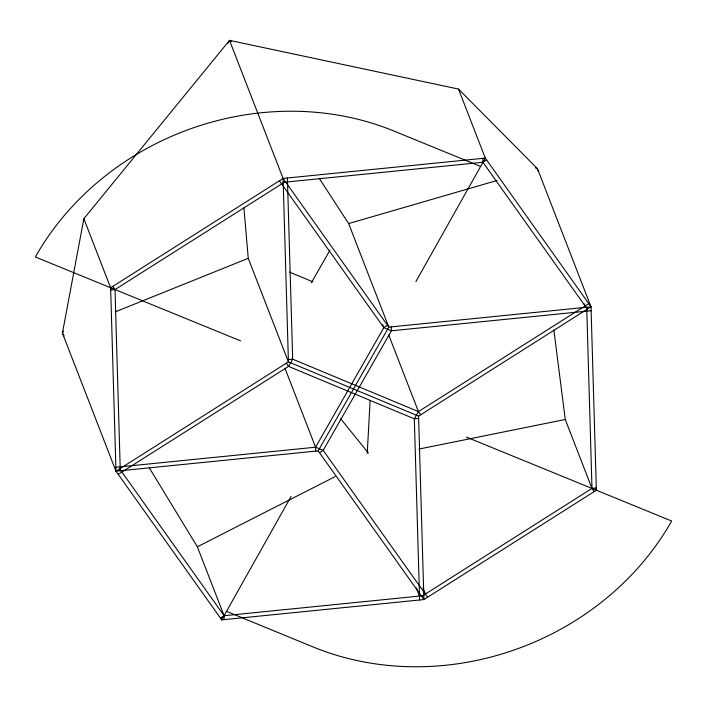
<?xml version="1.0" encoding="UTF-8"?>
<svg xmlns="http://www.w3.org/2000/svg" width="707" height="707" viewBox="0 0 707 707"><rect width="100%" height="100%" fill="white"/><g stroke="black" fill="none" stroke-linecap="round" stroke-linejoin="round"><path stroke-width="1.06" d="M367.242 453.514L370.106 400.569M83.85 218.728L62.419 333.13L115.975 471.198L221.706 619.889L423.917 599.554L596.372 490.234L591.025 306.803L537.47 168.734L458.516 89.073L229.528 40.37L83.85 218.728L110.628 287.767L115.975 471.198L318.185 450.863L388.815 327.129L348.648 223.58L319.166 178.244M291.098 496.411L221.706 619.889L220.92 617.856M415.902 281.589L485.294 158.112L458.516 89.073M63.515 331.212L62.419 333.13L64.143 335.958M227.884 43.242L229.528 40.37L231.56 41.218M311.389 282.72L329.948 250.198M315.693 451.119L315.578 447.204L383.83 327.633L387.507 325.3M588.772 303.63L418.447 411.607L414.329 418.818L419.605 599.996M110.628 287.767L283.083 178.438L485.294 158.112L591.025 306.803L418.579 416.123L288.421 361.869L248.254 258.32L243.924 207.938M285.336 181.611L115.011 289.587L110.699 290.02M486.593 159.941L482.916 162.274L283.189 182.353M115.975 471.198L288.421 361.869L283.083 178.438L229.528 40.37M118.228 474.37L288.553 366.394L292.671 359.174L287.396 178.005M319.493 452.701L323.17 450.368L391.422 330.796L391.307 326.881M220.407 618.059L224.084 615.726L423.811 595.639M421.664 596.381L591.989 488.404L596.301 487.971M224.199 619.641L224.084 615.726L197.35 546.803L335.1 476.633M115.515 311.752L248.254 258.32M348.648 223.58L497.162 180.444M418.862 449.086L565.255 419.49L591.989 488.404L594.242 491.577M591.025 306.803L388.815 327.129L283.083 178.438M591.14 310.718L391.422 330.796L383.83 327.633L279.398 180.771M288.359 359.616L292.671 359.174L418.447 411.607L420.7 414.779M418.641 418.385L414.329 418.818L288.553 366.394L286.3 363.221M115.86 467.283L315.578 447.204L323.17 450.368L427.602 597.221M480.592 166.472L393.596 130.91A268.819 237.358 -21.2 0 0 35.35 256.986L240.61 340.898M466.39 437.094L671.65 521.006A268.819 237.358 -21.2 0 1 312.874 646.87L226.514 611.334M535.438 167.886L537.47 168.734L537.753 170.917M289.508 272.089L312.839 281.819M340.65 418.738L368.444 453.099M587.349 309.136L482.916 162.274L482.801 158.359M318.185 450.863L423.917 599.554L418.579 416.123M112.758 286.415L115.011 289.587L120.287 470.765M119.651 468.865L224.084 615.726M149.336 467.901L197.35 546.803M584.291 303.904L585.087 305.963M595.586 488.201L596.372 490.234M388.682 334.871L418.447 411.607M382.637 324.566L383.83 327.633M422.954 587.888L425.349 594.048M416.299 587.853L419.49 596.072M285.027 368.427L315.578 447.204M553.89 330.178L565.255 419.49M586.713 307.236L591.989 488.404"/></g></svg>
